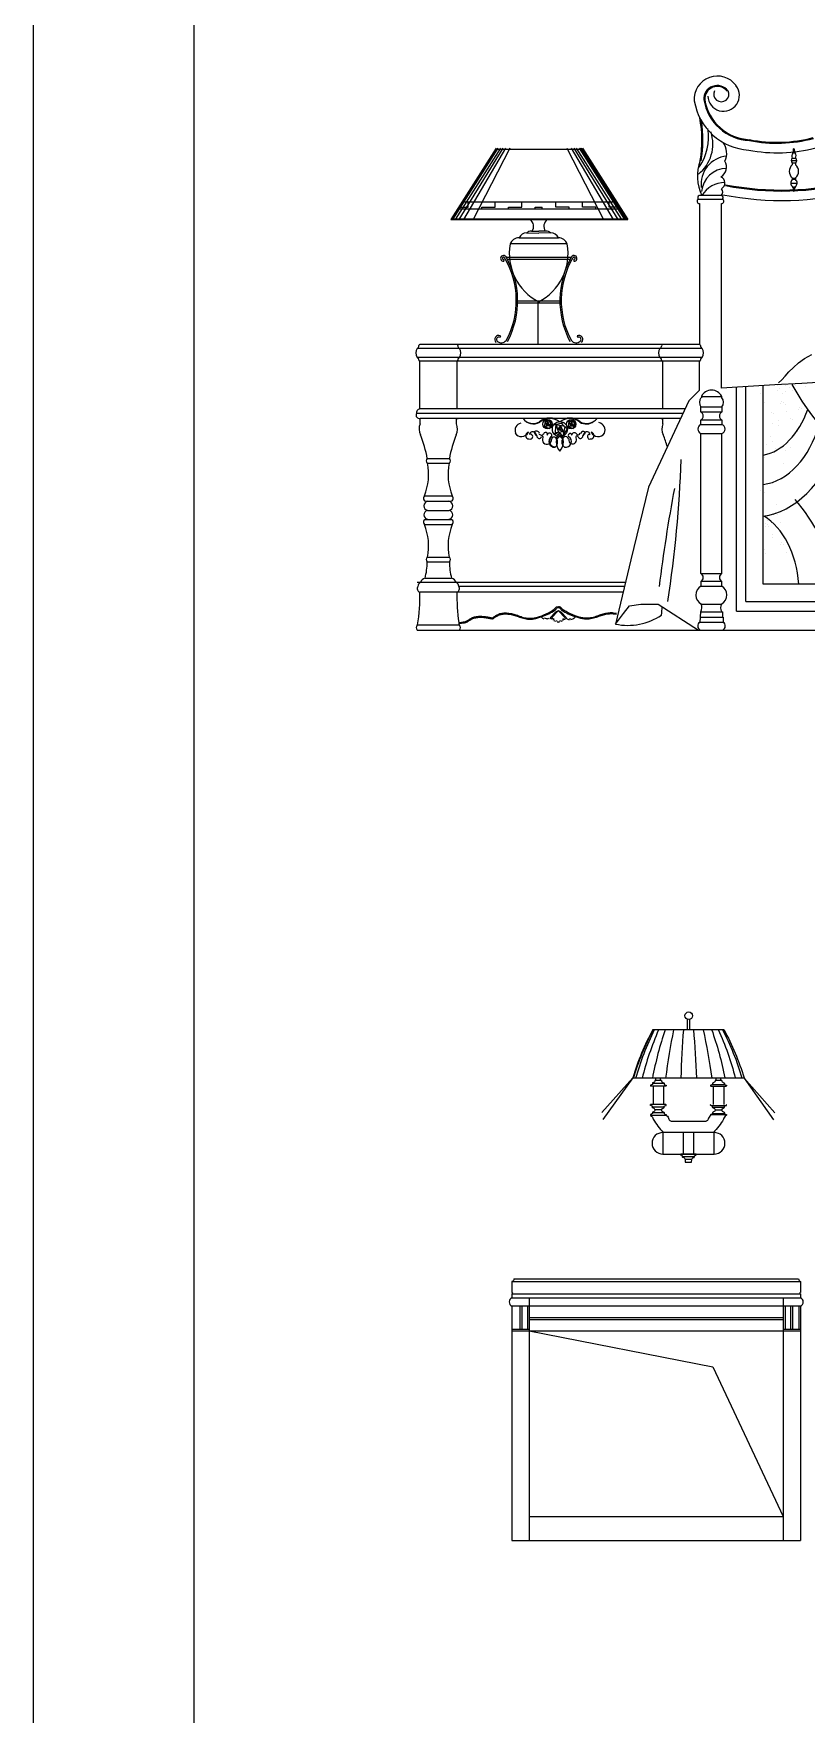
# Model space of a CAD drawing. Header units: inches. Extents: x 18.5 to 61, y 8.5 to 33.3.
# Drawn here: x 18.505 to 20.13, y 21.366 to 24.9 of the extents above; entities that cross this region are included whole.
import ezdxf

# ---------------------------------------------------------------- set-up
doc = ezdxf.new("R2010")
doc.units = ezdxf.units.IN
doc.header["$MEASUREMENT"] = 0
for name, color, linetype in [('02', 2, 'Continuous'), ('1', 1, 'Continuous'), ('4', 4, 'Continuous'), ('kadrbm', 4, 'Continuous')]:
    doc.layers.add(name, color=color, linetype=linetype)

# ---------------------------------------------------------------- blocks, each defined once
blk = doc.blocks.new('kadrbm')
at = {"layer": 'kadrbm', "color": 4}
blk.add_lwpolyline([(0, 0), (0, 24.7972), (21, 24.7972), (21, 0), (0, 0)], close=True, dxfattribs=at)
blk.add_lwpolyline([(20.6631, 0.3257), (20.6631, 24.4603), (0.3369, 24.4603), (0.3369, 0.3257), (20.6631, 0.3257)], dxfattribs=at)

msp = doc.modelspace()

# ---------------------------------------------------------------- linework, layer by layer
at = {"layer": '02'}
for p, q in [((19.4776, 24.6591), (19.3822, 24.5093)), ((19.4811, 24.6591), (19.3857, 24.5093)), ((19.4865, 24.6591), (19.3911, 24.5093)), ((19.4912, 24.6591), (19.3987, 24.5093)), ((19.4971, 24.6591), (19.4088, 24.5093)), ((19.5059, 24.6591), (19.4291, 24.5093)), ((19.4767, 24.6576), (19.6585, 24.6576)), ((19.6259, 24.6591), (19.7027, 24.5093)), ((19.6347, 24.6591), (19.723, 24.5093)), ((19.6406, 24.6591), (19.7332, 24.5093)), ((19.6453, 24.6591), (19.7408, 24.5093)), ((19.6515, 24.6591), (19.747, 24.5093)), ((19.6542, 24.6591), (19.7496, 24.5093)), ((19.656, 24.6591), (19.7517, 24.5089)), ((19.6585, 24.6591), (19.7539, 24.5093)), ((20.0973, 24.6336), (20.1094, 24.6336)), ((20.0998, 24.6582), (20.0998, 24.6582)), ((20.0998, 24.6387), (20.1069, 24.6387)), ((20.1106, 24.6321), (20.1106, 24.6321)), ((20.0961, 24.5983), (20.0961, 24.5983)), ((20.0998, 24.6284), (20.1069, 24.6284)), ((20.0998, 24.6284), (20.0998, 24.6246)), ((20.0998, 24.5967), (20.0998, 24.5932)), ((20.0998, 24.5963), (20.1069, 24.5963)), ((20.1069, 24.6284), (20.1069, 24.6246)), ((20.1069, 24.5967), (20.1069, 24.5932)), ((20.0967, 24.5858), (20.11, 24.5858)), ((20.0998, 24.5944), (20.1069, 24.5944)), ((19.3965, 24.5318), (19.7396, 24.5318)), ((19.3987, 24.5353), (19.4187, 24.5353)), ((19.406, 24.5468), (19.7301, 24.5468)), ((19.4187, 24.5353), (19.4187, 24.5468)), ((19.4468, 24.5353), (19.4749, 24.5353)), ((19.4468, 24.5318), (19.4468, 24.5353)), ((19.4749, 24.5353), (19.4749, 24.5468)), ((19.503, 24.5353), (19.531, 24.5353)), ((19.503, 24.5318), (19.503, 24.5353)), ((19.531, 24.5353), (19.531, 24.5468)), ((19.5591, 24.5353), (19.5743, 24.5353)), ((19.5591, 24.5318), (19.5591, 24.5353)), ((19.5743, 24.5318), (19.5743, 24.5353)), ((19.6024, 24.5353), (19.6024, 24.5468)), ((19.6305, 24.5353), (19.6024, 24.5353)), ((19.6305, 24.5318), (19.6305, 24.5353)), ((19.6586, 24.5353), (19.6586, 24.5468)), ((19.6866, 24.5353), (19.6586, 24.5353)), ((19.6866, 24.5318), (19.6866, 24.5353)), ((19.7147, 24.5353), (19.7147, 24.5468)), ((19.7374, 24.5353), (19.7147, 24.5353)), ((19.9023, 24.5524), (19.9533, 24.5524)), ((19.9511, 24.5597), (19.9045, 24.5597)), ((19.9045, 24.543), (19.9045, 24.2463)), ((19.951, 24.1545), (19.951, 24.543)), ((19.3822, 24.5093), (19.7539, 24.5093)), ((19.3866, 24.5108), (19.753, 24.5108)), ((19.5069, 24.4587), (19.6265, 24.4587)), ((19.5254, 24.4712), (19.608, 24.4712)), ((19.5414, 24.4811), (19.5667, 24.4809)), ((19.5519, 24.4848), (19.5667, 24.4847)), ((19.5816, 24.4848), (19.5667, 24.4847)), ((19.5921, 24.4811), (19.5667, 24.4809)), ((19.493, 24.4253), (19.4934, 24.4216)), ((19.6348, 24.4295), (19.4989, 24.4295)), ((19.5009, 24.4258), (19.6328, 24.4258)), ((19.6407, 24.4253), (19.6403, 24.4216)), ((19.6112, 24.3377), (19.5225, 24.3377)), ((19.5225, 24.334), (19.6112, 24.334)), ((19.5649, 24.3373), (19.5649, 24.2463)), ((19.9047, 24.2463), (19.317, 24.2463)), ((19.4862, 24.265), (19.4846, 24.2615)), ((19.6476, 24.265), (19.6491, 24.2615)), ((19.9103, 24.2383), (19.3114, 24.2383)), ((19.9103, 24.2193), (19.3114, 24.2193)), ((19.905, 24.2113), (19.3167, 24.2113)), ((19.3167, 24.1113), (19.3167, 24.2113)), ((19.3946, 24.2113), (19.3946, 24.1113)), ((19.8271, 24.2113), (19.8271, 24.1113)), ((19.905, 24.1506), (19.905, 24.2113)), ((20.1022, 24.1985), (20.113, 24.208)), ((20.113, 24.208), (20.1257, 24.2171)), ((20.1257, 24.2171), (20.1407, 24.2253)), ((20.071, 24.1663), (20.0778, 24.1725)), ((20.0778, 24.1725), (20.085, 24.1803)), ((20.085, 24.1803), (20.093, 24.1891)), ((20.093, 24.1891), (20.1022, 24.1985)), ((19.905, 24.1506), (19.8824, 24.1281)), ((19.9087, 24.1376), (19.9087, 24.1347)), ((19.9087, 24.1376), (19.9517, 24.1376)), ((19.9517, 24.1347), (19.9517, 24.1376)), ((19.9823, 23.6862), (19.9823, 24.1563)), ((20.0023, 23.7062), (20.0023, 24.1575)), ((20.0334, 24.1429), (20.0334, 24.1429)), ((20.039, 23.743), (20.039, 24.1595)), ((20.0679, 24.1613), (20.0679, 24.1613)), ((20.0697, 24.1489), (20.0697, 24.1489)), ((20.0722, 24.1549), (20.0722, 24.1549)), ((20.0789, 24.1434), (20.0789, 24.1434)), ((20.0851, 24.1486), (20.0851, 24.1486)), ((20.0855, 24.1612), (20.0855, 24.1612)), ((20.0939, 24.1568), (20.0939, 24.1568)), ((20.1011, 24.1505), (20.1011, 24.1505)), ((20.1076, 24.1606), (20.1076, 24.1606)), ((20.1279, 24.1574), (20.1279, 24.1574)), ((19.8699, 24.1013), (19.3097, 24.1013)), ((19.8746, 24.1113), (19.3167, 24.1113)), ((19.8824, 24.1281), (19.7977, 23.9468)), ((19.9075, 24.1048), (19.9519, 24.1048)), ((19.9077, 24.1156), (19.9517, 24.1156)), ((19.9078, 24.1047), (19.9078, 24.1156)), ((19.9517, 24.1156), (19.9517, 24.1047)), ((20.041, 24.1252), (20.041, 24.1252)), ((20.0568, 24.1047), (20.0568, 24.1047)), ((20.0612, 24.1018), (20.0612, 24.1018)), ((20.0742, 24.1227), (20.0742, 24.1227)), ((20.0769, 24.1271), (20.0769, 24.1271)), ((20.0807, 24.1239), (20.0807, 24.1239)), ((20.0848, 24.12), (20.0848, 24.12)), ((20.0882, 24.1062), (20.0882, 24.1062)), ((20.1128, 24.11), (20.1128, 24.11)), ((20.1156, 24.1144), (20.1156, 24.1144)), ((20.1176, 24.1307), (20.1176, 24.1307)), ((20.1193, 24.1112), (20.1193, 24.1112)), ((20.1237, 24.1296), (20.1237, 24.1296)), ((19.8652, 24.0913), (19.3173, 24.0913)), ((19.3173, 24.0797), (19.3173, 24.0913)), ((19.3939, 24.0797), (19.3939, 24.0913)), ((19.591, 24.0875), (19.577, 24.0844)), ((19.58, 24.0851), (19.5785, 24.0723)), ((19.5903, 24.0757), (19.5788, 24.0745)), ((19.5788, 24.0745), (19.5891, 24.0702)), ((19.5803, 24.0852), (19.5835, 24.075)), ((19.5918, 24.0828), (19.5803, 24.0852)), ((19.586, 24.084), (19.5824, 24.0786)), ((19.5903, 24.0757), (19.5827, 24.0791)), ((19.588, 24.0802), (19.5842, 24.0813)), ((19.5842, 24.0813), (19.5857, 24.0777)), ((19.5857, 24.0777), (19.588, 24.0802)), ((19.5903, 24.0757), (19.586, 24.084)), ((19.5951, 24.0796), (19.5877, 24.0868)), ((19.5918, 24.0828), (19.5891, 24.0702)), ((19.5891, 24.0702), (19.5953, 24.0799)), ((19.6202, 24.0818), (19.5977, 24.0768)), ((19.6027, 24.0779), (19.6003, 24.0575)), ((19.6031, 24.078), (19.6082, 24.0617)), ((19.6214, 24.0742), (19.6031, 24.078)), ((19.6123, 24.0761), (19.6064, 24.0675)), ((19.619, 24.0628), (19.6069, 24.0683)), ((19.6153, 24.0701), (19.6093, 24.0718)), ((19.6093, 24.0718), (19.6118, 24.0661)), ((19.6118, 24.0661), (19.6153, 24.0701)), ((19.619, 24.0628), (19.6123, 24.0761)), ((19.6268, 24.069), (19.6149, 24.0806)), ((19.6214, 24.0742), (19.6172, 24.0541)), ((19.6172, 24.0541), (19.6271, 24.0695)), ((19.6408, 24.0871), (19.6268, 24.084)), ((19.6298, 24.0847), (19.6283, 24.0719)), ((19.6401, 24.0752), (19.6286, 24.0741)), ((19.6286, 24.0741), (19.6389, 24.0698)), ((19.6301, 24.0847), (19.6333, 24.0746)), ((19.6416, 24.0824), (19.6301, 24.0847)), ((19.6358, 24.0835), (19.6322, 24.0782)), ((19.6401, 24.0752), (19.6325, 24.0787)), ((19.6378, 24.0798), (19.634, 24.0809)), ((19.634, 24.0809), (19.6355, 24.0773)), ((19.6355, 24.0773), (19.6378, 24.0798)), ((19.6401, 24.0752), (19.6358, 24.0835)), ((19.6449, 24.0791), (19.6375, 24.0864)), ((19.6416, 24.0824), (19.6389, 24.0698)), ((19.6389, 24.0698), (19.6451, 24.0794)), ((19.8277, 24.0797), (19.8277, 24.0913)), ((19.9077, 24.0784), (19.9517, 24.0784)), ((19.9078, 24.0886), (19.9517, 24.0886)), ((19.9078, 24.0784), (19.9078, 24.0886)), ((19.9517, 24.0886), (19.9517, 24.0784)), ((20.0389, 24.0847), (20.0389, 24.0847)), ((20.0591, 24.0815), (20.0591, 24.0815)), ((20.0703, 24.0862), (20.0703, 24.0862)), ((20.0719, 24.0758), (20.0719, 24.0758)), ((20.0955, 24.092), (20.0955, 24.092)), ((20.0998, 24.0892), (20.0998, 24.0892)), ((20.1269, 24.0935), (20.1269, 24.0935)), ((19.619, 24.0628), (19.6007, 24.061)), ((19.6007, 24.061), (19.6172, 24.0541)), ((19.604, 24.047), (19.611, 24.0536)), ((19.611, 24.055), (19.6174, 24.0491)), ((19.611, 24.0536), (19.6181, 24.047)), ((19.9077, 24.0593), (19.9517, 24.0593)), ((19.9078, 23.7651), (19.9078, 24.0593)), ((19.9517, 23.7651), (19.9517, 24.0593)), ((20.0462, 24.0373), (20.0462, 24.0373)), ((20.055, 24.0538), (20.055, 24.0538)), ((20.0574, 24.0419), (20.0574, 24.0419)), ((20.1106, 24.0631), (20.1106, 24.0631)), ((19.3325, 24.007), (19.3788, 24.007)), ((19.3325, 23.9972), (19.3787, 23.9972)), ((20.0421, 24.0095), (20.0421, 24.0095)), ((20.0646, 24.0278), (20.0646, 24.0278)), ((20.0808, 23.9969), (20.0808, 23.9969)), ((20.0849, 24.0246), (20.0849, 24.0246)), ((20.0961, 24.0293), (20.0961, 24.0293)), ((19.3262, 23.9284), (19.385, 23.9284)), ((19.7977, 23.9468), (19.7605, 23.7937)), ((20.034, 23.9399), (20.034, 23.9399)), ((20.0424, 23.9355), (20.0424, 23.9355)), ((19.329, 23.9169), (19.3823, 23.9169)), ((19.333, 23.8979), (19.3782, 23.8979)), ((20.0613, 23.8887), (20.0613, 23.8887)), ((20.064, 23.8931), (20.064, 23.8931)), ((20.066, 23.9094), (20.066, 23.9094)), ((20.0678, 23.8899), (20.0678, 23.8899)), ((19.3262, 23.8682), (19.385, 23.8682)), ((19.3281, 23.8789), (19.3831, 23.8789)), ((20.0439, 23.8707), (20.0439, 23.8707)), ((20.0441, 23.8634), (20.0441, 23.8634)), ((20.0469, 23.8767), (20.0469, 23.8767)), ((20.0483, 23.8678), (20.0483, 23.8678)), ((20.0488, 23.8841), (20.0488, 23.8841)), ((20.0506, 23.8646), (20.0506, 23.8646)), ((20.0552, 23.8722), (20.0552, 23.8722)), ((20.0754, 23.8722), (20.0754, 23.8722)), ((20.0582, 23.8469), (20.0582, 23.8469)), ((20.059, 23.8418), (20.059, 23.8418)), ((20.0742, 23.8255), (20.0742, 23.8255)), ((20.0769, 23.8299), (20.0769, 23.8299)), ((20.0789, 23.8462), (20.0789, 23.8462)), ((20.0807, 23.8267), (20.0807, 23.8267)), ((19.3325, 23.7994), (19.3787, 23.7994)), ((19.3325, 23.7896), (19.3788, 23.7896)), ((19.7605, 23.7937), (19.7284, 23.6588)), ((20.0418, 23.8165), (20.0418, 23.8165)), ((20.0445, 23.808), (20.0445, 23.808)), ((20.0882, 23.809), (20.0882, 23.809)), ((19.3277, 23.7551), (19.3836, 23.7551)), ((19.9075, 23.7652), (19.9519, 23.7652)), ((19.9078, 23.749), (19.9517, 23.749)), ((19.9078, 23.749), (19.9078, 23.7388)), ((19.9517, 23.776), (19.9517, 23.776)), ((19.9517, 23.7388), (19.9517, 23.749)), ((19.7492, 23.7463), (19.311, 23.7463)), ((19.3165, 23.7263), (19.7444, 23.7263)), ((19.7471, 23.7377), (19.3986, 23.7377)), ((19.9077, 23.7388), (19.9517, 23.7388)), ((21.663, 23.7428), (20.039, 23.743)), ((19.4749, 23.6757), (19.4763, 23.6766)), ((19.4763, 23.6766), (19.4779, 23.6776)), ((19.4779, 23.6776), (19.4795, 23.6785)), ((19.4789, 23.6758), (19.4805, 23.6767)), ((19.4795, 23.6785), (19.4814, 23.6793)), ((19.4805, 23.6767), (19.4822, 23.6775)), ((19.4814, 23.6793), (19.4833, 23.6801)), ((19.4822, 23.6775), (19.484, 23.6782)), ((19.4833, 23.6801), (19.4853, 23.6808)), ((19.484, 23.6782), (19.4859, 23.6788)), ((19.4853, 23.6808), (19.4875, 23.6813)), ((19.4859, 23.6788), (19.4879, 23.6793)), ((19.4875, 23.6813), (19.4897, 23.6817)), ((19.4879, 23.6793), (19.49, 23.6797)), ((19.4897, 23.6817), (19.492, 23.682)), ((19.49, 23.6797), (19.4922, 23.68)), ((19.492, 23.682), (19.4944, 23.6822)), ((19.4922, 23.68), (19.4945, 23.6802)), ((19.4944, 23.6822), (19.4968, 23.6822)), ((19.4945, 23.6802), (19.4968, 23.6802)), ((19.4968, 23.6822), (19.4992, 23.6822)), ((19.4968, 23.6802), (19.4991, 23.6802)), ((19.4991, 23.6802), (19.5015, 23.68)), ((19.4992, 23.6822), (19.5017, 23.682)), ((19.5015, 23.68), (19.5039, 23.6798)), ((19.5017, 23.682), (19.5042, 23.6818)), ((19.5039, 23.6798), (19.5064, 23.6794)), ((19.5042, 23.6818), (19.5067, 23.6814)), ((19.5064, 23.6794), (19.5088, 23.6789)), ((19.5067, 23.6814), (19.5092, 23.6809)), ((19.5088, 23.6789), (19.5113, 23.6784)), ((19.5092, 23.6809), (19.5117, 23.6803)), ((19.5113, 23.6784), (19.5137, 23.6778)), ((19.5117, 23.6803), (19.5143, 23.6797)), ((19.5137, 23.6778), (19.5162, 23.677)), ((19.5143, 23.6797), (19.5168, 23.679)), ((19.5162, 23.677), (19.5187, 23.6763)), ((19.5168, 23.679), (19.5193, 23.6782)), ((19.5193, 23.6782), (19.5219, 23.6773)), ((19.5219, 23.6773), (19.5244, 23.6764)), ((19.5731, 23.6765), (19.5777, 23.6783)), ((19.5777, 23.6783), (19.5824, 23.6804)), ((19.5824, 23.6804), (19.5872, 23.6827)), ((19.5872, 23.6827), (19.5919, 23.6852)), ((19.5911, 23.6722), (19.602, 23.6836)), ((19.5919, 23.6852), (19.5965, 23.688)), ((19.5934, 23.6717), (19.6075, 23.6864)), ((19.5965, 23.688), (19.5993, 23.6899)), ((19.6075, 23.6864), (19.602, 23.6836)), ((19.614, 23.6836), (19.6085, 23.6864)), ((19.6226, 23.6717), (19.6085, 23.6864)), ((19.6249, 23.6722), (19.614, 23.6836)), ((19.6197, 23.688), (19.6169, 23.6898)), ((19.6242, 23.6852), (19.6197, 23.688)), ((19.6289, 23.6827), (19.6242, 23.6852)), ((19.6337, 23.6804), (19.6289, 23.6827)), ((19.6385, 23.6783), (19.6337, 23.6804)), ((19.6431, 23.6765), (19.6385, 23.6783)), ((19.6943, 23.6773), (19.6917, 23.6764)), ((19.6968, 23.6782), (19.6943, 23.6773)), ((19.6994, 23.679), (19.6968, 23.6782)), ((19.6999, 23.677), (19.6974, 23.6763)), ((19.7019, 23.6797), (19.6994, 23.679)), ((19.7024, 23.6778), (19.6999, 23.677)), ((19.7044, 23.6803), (19.7019, 23.6797)), ((19.7049, 23.6784), (19.7024, 23.6778)), ((19.707, 23.6809), (19.7044, 23.6803)), ((19.7074, 23.6789), (19.7049, 23.6784)), ((19.7095, 23.6814), (19.707, 23.6809)), ((19.7098, 23.6794), (19.7074, 23.6789)), ((19.712, 23.6818), (19.7095, 23.6814)), ((19.7122, 23.6798), (19.7098, 23.6794)), ((19.7145, 23.682), (19.712, 23.6818)), ((19.7146, 23.68), (19.7122, 23.6798)), ((19.7169, 23.6822), (19.7145, 23.682)), ((19.717, 23.6802), (19.7146, 23.68)), ((19.7194, 23.6822), (19.7169, 23.6822)), ((19.7194, 23.6802), (19.717, 23.6802)), ((19.7218, 23.6822), (19.7194, 23.6822)), ((19.7217, 23.6802), (19.7194, 23.6802)), ((19.724, 23.68), (19.7217, 23.6802)), ((19.7242, 23.682), (19.7218, 23.6822)), ((19.7304, 23.6792), (19.724, 23.68)), ((19.7305, 23.6812), (19.7242, 23.682)), ((19.7284, 23.6588), (19.7453, 23.6809)), ((19.7453, 23.6809), (19.7574, 23.697)), ((19.7574, 23.697), (19.7816, 23.701)), ((19.7816, 23.701), (19.8179, 23.701)), ((19.8179, 23.701), (19.9029, 23.6462)), ((19.9068, 23.6846), (19.9055, 23.6628)), ((19.9068, 23.6844), (19.9533, 23.6844)), ((19.9078, 23.7006), (19.9517, 23.7006)), ((19.9517, 23.7014), (19.9517, 23.7014)), ((19.9533, 23.6846), (19.9533, 23.6737)), ((19.9823, 23.6862), (21.7197, 23.6862)), ((20.0023, 23.7062), (21.6997, 23.7062)), ((19.311, 23.6463), (22.391, 23.6463)), ((19.3117, 23.657), (19.3995, 23.657)), ((19.3985, 23.6622), (19.3996, 23.6623)), ((19.3989, 23.6602), (19.3998, 23.6603)), ((19.3996, 23.6623), (19.4041, 23.6627)), ((19.3998, 23.6603), (19.4043, 23.6607)), ((19.4041, 23.6627), (19.4076, 23.6632)), ((19.4043, 23.6607), (19.408, 23.6612)), ((19.4076, 23.6632), (19.4104, 23.6637)), ((19.408, 23.6612), (19.4109, 23.6617)), ((19.4104, 23.6637), (19.4126, 23.6643)), ((19.4109, 23.6617), (19.4132, 23.6624)), ((19.4126, 23.6643), (19.4143, 23.6649)), ((19.4132, 23.6624), (19.4151, 23.6631)), ((19.4143, 23.6649), (19.4158, 23.6656)), ((19.4151, 23.6631), (19.4167, 23.6638)), ((19.4158, 23.6656), (19.4171, 23.6664)), ((19.4167, 23.6638), (19.4181, 23.6646)), ((19.4171, 23.6664), (19.4184, 23.6672)), ((19.4181, 23.6646), (19.4195, 23.6655)), ((19.4184, 23.6672), (19.4197, 23.6681)), ((19.4195, 23.6655), (19.4208, 23.6664)), ((19.4197, 23.6681), (19.4212, 23.669)), ((19.4208, 23.6664), (19.4222, 23.6673)), ((19.4212, 23.669), (19.4227, 23.6699)), ((19.4222, 23.6673), (19.4237, 23.6682)), ((19.4227, 23.6699), (19.4243, 23.6708)), ((19.4237, 23.6682), (19.4252, 23.6691)), ((19.4243, 23.6708), (19.4259, 23.6717)), ((19.4252, 23.6691), (19.4268, 23.6699)), ((19.4259, 23.6717), (19.4277, 23.6725)), ((19.4268, 23.6699), (19.4285, 23.6706)), ((19.4277, 23.6725), (19.4297, 23.6732)), ((19.4285, 23.6706), (19.4303, 23.6713)), ((19.4297, 23.6732), (19.4317, 23.6738)), ((19.4303, 23.6713), (19.4322, 23.6719)), ((19.4317, 23.6738), (19.4339, 23.6743)), ((19.4322, 23.6719), (19.4343, 23.6723)), ((19.4339, 23.6743), (19.4362, 23.6747)), ((19.4343, 23.6723), (19.4365, 23.6727)), ((19.4362, 23.6747), (19.4386, 23.675)), ((19.4365, 23.6727), (19.4388, 23.673)), ((19.4386, 23.675), (19.441, 23.6752)), ((19.4388, 23.673), (19.4411, 23.6732)), ((19.441, 23.6752), (19.4435, 23.6752)), ((19.4411, 23.6732), (19.4435, 23.6732)), ((19.4435, 23.6752), (19.4461, 23.6752)), ((19.4435, 23.6732), (19.446, 23.6732)), ((19.446, 23.6732), (19.4485, 23.6731)), ((19.4461, 23.6752), (19.4487, 23.6751)), ((19.4485, 23.6731), (19.4511, 23.6729)), ((19.4487, 23.6751), (19.4513, 23.6749)), ((19.4511, 23.6729), (19.4536, 23.6726)), ((19.4513, 23.6749), (19.4538, 23.6746)), ((19.4536, 23.6726), (19.456, 23.6723)), ((19.4538, 23.6746), (19.4563, 23.6743)), ((19.456, 23.6723), (19.4584, 23.6719)), ((19.4563, 23.6743), (19.4587, 23.6739)), ((19.4584, 23.6719), (19.4606, 23.6715)), ((19.4587, 23.6739), (19.4609, 23.6735)), ((19.4606, 23.6715), (19.4626, 23.6712)), ((19.4609, 23.6735), (19.4629, 23.6731)), ((19.4626, 23.6712), (19.4643, 23.6708)), ((19.4629, 23.6731), (19.4647, 23.6728)), ((19.4643, 23.6708), (19.4658, 23.6705)), ((19.4647, 23.6728), (19.4662, 23.6725)), ((19.4658, 23.6705), (19.467, 23.6703)), ((19.4662, 23.6725), (19.4674, 23.6722)), ((19.467, 23.6703), (19.468, 23.6701)), ((19.4674, 23.6722), (19.4683, 23.6721)), ((19.468, 23.6701), (19.4689, 23.67)), ((19.4683, 23.6721), (19.469, 23.672)), ((19.4689, 23.67), (19.4699, 23.67)), ((19.469, 23.672), (19.4696, 23.672)), ((19.4696, 23.672), (19.4701, 23.6722)), ((19.4699, 23.67), (19.4708, 23.6703)), ((19.4701, 23.6722), (19.4706, 23.6724)), ((19.4706, 23.6724), (19.4711, 23.6728)), ((19.4708, 23.6703), (19.4716, 23.6707)), ((19.4711, 23.6728), (19.4718, 23.6733)), ((19.4716, 23.6707), (19.4723, 23.6712)), ((19.4718, 23.6733), (19.4727, 23.674)), ((19.4723, 23.6712), (19.473, 23.6718)), ((19.4727, 23.674), (19.4737, 23.6748)), ((19.473, 23.6718), (19.4739, 23.6724)), ((19.4737, 23.6748), (19.4749, 23.6757)), ((19.4739, 23.6724), (19.4749, 23.6732)), ((19.4749, 23.6732), (19.4761, 23.674)), ((19.4761, 23.674), (19.4774, 23.6749)), ((19.4774, 23.6749), (19.4789, 23.6758)), ((19.5187, 23.6763), (19.5212, 23.6754)), ((19.5212, 23.6754), (19.5238, 23.6745)), ((19.5238, 23.6745), (19.5263, 23.6736)), ((19.5244, 23.6764), (19.527, 23.6755)), ((19.5263, 23.6736), (19.5289, 23.6727)), ((19.527, 23.6755), (19.5296, 23.6746)), ((19.5289, 23.6727), (19.5316, 23.6718)), ((19.5296, 23.6746), (19.5322, 23.6737)), ((19.5316, 23.6718), (19.5344, 23.671)), ((19.5322, 23.6737), (19.5349, 23.6729)), ((19.5344, 23.671), (19.5373, 23.6703)), ((19.5349, 23.6729), (19.5377, 23.6722)), ((19.5373, 23.6703), (19.5403, 23.6697)), ((19.5377, 23.6722), (19.5406, 23.6717)), ((19.5403, 23.6697), (19.5434, 23.6693)), ((19.5406, 23.6717), (19.5435, 23.6713)), ((19.5434, 23.6693), (19.5466, 23.6691)), ((19.5435, 23.6713), (19.5466, 23.6711)), ((19.5466, 23.6711), (19.5499, 23.6712)), ((19.5466, 23.6691), (19.55, 23.6692)), ((19.5499, 23.6712), (19.5533, 23.6714)), ((19.55, 23.6692), (19.5535, 23.6694)), ((19.5533, 23.6714), (19.5569, 23.6719)), ((19.5535, 23.6694), (19.5572, 23.67)), ((19.5569, 23.6719), (19.5606, 23.6727)), ((19.5572, 23.67), (19.561, 23.6707)), ((19.5606, 23.6727), (19.5645, 23.6737)), ((19.561, 23.6707), (19.5651, 23.6718)), ((19.5645, 23.6737), (19.5687, 23.675)), ((19.5651, 23.6718), (19.5693, 23.6731)), ((19.5687, 23.675), (19.5731, 23.6765)), ((19.5693, 23.6731), (19.5738, 23.6746)), ((19.5738, 23.6746), (19.5742, 23.6748)), ((19.6424, 23.6746), (19.642, 23.6748)), ((19.6468, 23.6731), (19.6424, 23.6746)), ((19.6475, 23.675), (19.6431, 23.6765)), ((19.6511, 23.6718), (19.6468, 23.6731)), ((19.6516, 23.6737), (19.6475, 23.675)), ((19.6551, 23.6707), (19.6511, 23.6718)), ((19.6556, 23.6727), (19.6516, 23.6737)), ((19.659, 23.67), (19.6551, 23.6707)), ((19.6593, 23.6719), (19.6556, 23.6727)), ((19.6627, 23.6694), (19.659, 23.67)), ((19.6629, 23.6714), (19.6593, 23.6719)), ((19.6662, 23.6692), (19.6627, 23.6694)), ((19.6663, 23.6712), (19.6629, 23.6714)), ((19.6696, 23.6691), (19.6662, 23.6692)), ((19.6695, 23.6711), (19.6663, 23.6712)), ((19.6726, 23.6713), (19.6695, 23.6711)), ((19.6728, 23.6693), (19.6696, 23.6691)), ((19.6756, 23.6717), (19.6726, 23.6713)), ((19.6759, 23.6697), (19.6728, 23.6693)), ((19.6785, 23.6722), (19.6756, 23.6717)), ((19.6789, 23.6703), (19.6759, 23.6697)), ((19.6813, 23.6729), (19.6785, 23.6722)), ((19.6818, 23.671), (19.6789, 23.6703)), ((19.684, 23.6737), (19.6813, 23.6729)), ((19.6845, 23.6718), (19.6818, 23.671)), ((19.6866, 23.6746), (19.684, 23.6737)), ((19.6872, 23.6727), (19.6845, 23.6718)), ((19.6892, 23.6755), (19.6866, 23.6746)), ((19.6899, 23.6736), (19.6872, 23.6727)), ((19.6917, 23.6764), (19.6892, 23.6755)), ((19.6924, 23.6745), (19.6899, 23.6736)), ((19.6949, 23.6754), (19.6924, 23.6745)), ((19.6974, 23.6763), (19.6949, 23.6754)), ((19.7284, 23.6588), (19.7287, 23.6588)), ((19.9055, 23.6737), (19.9546, 23.6737)), ((19.9055, 23.6628), (19.9546, 23.6628)), ((19.9546, 23.6737), (19.9546, 23.6628)), ((19.5103, 22.2249), (19.5103, 21.7322)), ((19.527, 22.2251), (19.527, 22.1767)), ((19.5315, 22.2251), (19.5315, 22.1767)), ((19.5429, 22.2251), (19.5429, 22.1767)), ((19.5467, 22.2006), (20.0809, 22.2006)), ((19.5467, 22.197), (20.0809, 22.197)), ((20.0848, 22.2251), (20.0848, 22.1767)), ((20.0961, 22.2251), (20.0961, 22.1767)), ((20.1007, 22.2251), (20.1007, 22.1767)), ((20.1136, 22.2251), (20.1136, 22.1767)), ((20.1173, 22.2249), (20.1173, 21.7322)), ((19.5103, 22.1767), (19.5467, 22.1767)), ((20.0809, 22.1767), (20.1173, 22.1767)), ((19.5101, 21.7322), (20.1173, 21.7322))]:
    msp.add_line(p, q, dxfattribs=at)
for points in [[(19.8068, 22.8055, 0.049558), (19.7656, 22.7034, -5.372126)], [(20.1131, 22.2822, 0.363103), (20.1173, 22.2767), (20.1173, 22.2538, 1.160616), (20.1173, 22.2507), (20.1173, 22.2422)]]:
    msp.add_lwpolyline(points, format="xyb", dxfattribs=at)
at = {"layer": '02', "extrusion": (0.281728, 0.001553, 0.959493), "elevation": 5.6366}
msp.add_lwpolyline([(22.6959, -19.1218, 0.049558), (22.5941, -19.08, -5.372126)], format="xyb", dxfattribs=at)
at = {"layer": '02', "extrusion": (0.540633, 0.00298, 0.841254), "elevation": 10.8166}
msp.add_lwpolyline([(22.6959, -16.7562, 0.049558), (22.5941, -16.7144, -5.372126)], format="xyb", dxfattribs=at)
at = {"layer": '02', "extrusion": (0.755738, 0.004166, 0.654861), "elevation": 15.1202}
msp.add_lwpolyline([(22.6959, -13.0271, 0.049558), (22.5941, -12.9852, -5.372126)], format="xyb", dxfattribs=at)
at = {"layer": '02', "extrusion": (0.909618, 0.005015, 0.415415), "elevation": 18.1989}
msp.add_lwpolyline([(22.6959, -8.2365, 0.049558), (22.5941, -8.1947, -5.372126)], format="xyb", dxfattribs=at)
at = {"layer": '02', "extrusion": (0.989806, 0.005457, 0.142315), "elevation": 19.8033}
msp.add_lwpolyline([(22.6959, -2.7726, 0.049558), (22.5941, -2.7308, -5.372126)], format="xyb", dxfattribs=at)
at = {"layer": '02', "extrusion": (0.989806, 0.005457, -0.142315), "elevation": 19.8033}
msp.add_lwpolyline([(22.6959, 2.922, 0.049558), (22.5941, 2.9638, -5.372126)], format="xyb", dxfattribs=at)
at = {"layer": '02', "extrusion": (0.909618, 0.005015, -0.415415), "elevation": 18.1989}
msp.add_lwpolyline([(22.6959, 8.3858, 0.049558), (22.5941, 8.4277, -5.372126)], format="xyb", dxfattribs=at)
at = {"layer": '02', "extrusion": (0.755738, 0.004166, -0.654861), "elevation": 15.1202}
msp.add_lwpolyline([(22.6959, 13.1764, 0.049558), (22.5941, 13.2183, -5.372126)], format="xyb", dxfattribs=at)
at = {"layer": '02', "extrusion": (0.540633, 0.00298, -0.841254), "elevation": 10.8166}
msp.add_lwpolyline([(22.6959, 16.9056, 0.049558), (22.5941, 16.9474, -5.372126)], format="xyb", dxfattribs=at)
at = {"layer": '02', "extrusion": (0.281728, 0.001553, -0.959493), "elevation": 5.6366}
msp.add_lwpolyline([(22.6959, 19.2712, 0.049558), (22.5941, 19.313, -5.372126)], format="xyb", dxfattribs=at)
at = {"layer": '02'}
msp.add_lwpolyline([(19.5467, 22.1728), (19.9328, 22.0972), (20.0809, 21.7822)], dxfattribs=at)
for centre, radius in [((19.5854, 24.0794), 0.00986), ((19.6113, 24.0687), 0.0158), ((19.6352, 24.0789), 0.00986)]:
    msp.add_circle(centre, radius, dxfattribs=at)
for centre, radius, start, end in [((19.9422, 24.7626), 0.0485, 35.6997, 184.3594), ((19.9422, 24.7626), 0.0285, 37.7744, 182.8663), ((19.9422, 24.7626), 0.0265, 38.191, 182.6183), ((19.9554, 24.7703), 0.0333, 182.4093, 38.2365), ((19.9507, 24.7729), 0.0158, 153.0472, 26.9528), ((20.0155, 24.7782), 0.1231, 189.0191, 266.6509), ((20.0155, 24.7782), 0.1031, 189.5115, 266.9315), ((20.0155, 24.7782), 0.1011, 189.5782, 266.9642), ((19.66, 24.6753), 0.25, 350.3032, 11.0916), ((19.6567, 24.6762), 0.2554, 350.2036, 9.1396), ((19.8526, 24.6678), 0.0803, 308.3955, 18.7251), ((19.8127, 24.6821), 0.1111, 325.5388, 9.5578), ((19.9243, 24.6485), 0.0378, 334.0051, 37.2971), ((20.0674, 24.9684), 0.2986, 258.8999, 284.9557), ((20.0674, 24.9685), 0.2967, 258.8701, 284.9648), ((19.9915, 24.6006), 0.0912, 159.0343, 206.6025), ((19.968, 24.5834), 0.0599, 96.15, 186.5909), ((19.939, 24.6196), 0.0229, 298.2455, 32.6575), ((20.0679, 24.9675), 0.3178, 259.181, 284.8706), ((20.104, 24.6336), 0.00669, 129.0652, 230.9348), ((20.1085, 24.643), 0.00973, 142.984, 206.0443), ((20.0845, 24.6567), 0.018, 334.337, 2.9211), ((20.1033, 24.6432), 0.00621, 65.4734, 114.5266), ((20.1033, 24.6574), 0.000826, 10.8039, 169.1961), ((20.1194, 24.6562), 0.0154, 174.655, 208.3317), ((20.097, 24.6429), 0.0108, 337.2963, 33.6755), ((20.1027, 24.6336), 0.00669, 309.0652, 50.9348), ((19.9625, 24.5633), 0.0536, 90.8972, 174.8799), ((19.9441, 24.5865), 0.0141, 299.2424, 66.2158), ((20.1126, 24.6107), 0.019, 132.6721, 227.3279), ((20.0943, 24.6107), 0.0188, 311.9897, 48.0103), ((19.9579, 24.5317), 0.0555, 89.7044, 149.646), ((19.9432, 24.5673), 0.0104, 313.2665, 41.5437), ((20.0777, 25.1944), 0.645, 258.9515, 284.2937), ((20.0776, 25.1882), 0.6189, 258.9706, 284.1996), ((20.0776, 25.1875), 0.6162, 258.9775, 284.192), ((20.1063, 24.5861), 0.00965, 132.4619, 231.1818), ((20.0925, 24.5719), 0.0102, 348.6237, 40.5205), ((20.1033, 24.5838), 0.00612, 239.9891, 300.0109), ((20.1033, 24.57), 0.000826, 190.8039, 349.1961), ((20.1142, 24.5719), 0.0102, 139.4795, 191.3763), ((20.1004, 24.5861), 0.00965, 308.8182, 47.5381), ((19.9045, 24.5479), 0.00489, 116.4058, 269.8315), ((19.9052, 24.5555), 0.00432, 100.1163, 227.4477), ((19.9503, 24.5555), 0.00432, 312.5523, 79.8837), ((19.951, 24.5479), 0.00489, 270.1685, 63.5942), ((19.5384, 24.4948), 0.0176, 325.6014, 55.651), ((19.5951, 24.4948), 0.0176, 124.349, 214.3986), ((19.6194, 24.4381), 0.1145, 169.9962, 242.6044), ((19.5257, 24.4507), 0.0204, 90.9754, 159.1082), ((19.5414, 24.4633), 0.0178, 90, 153.8109), ((19.5508, 24.4712), 0.0136, 85.27, 133.6097), ((19.514, 24.4381), 0.1145, 297.3956, 10.0038), ((19.5827, 24.4712), 0.0136, 46.3903, 94.73), ((19.5921, 24.4633), 0.0178, 26.1891, 90), ((19.6077, 24.4507), 0.0204, 20.8918, 89.0246), ((19.4928, 24.4277), 0.00616, 32.0735, 275.454), ((19.4928, 24.4277), 0.00242, 32.0735, 275.454), ((19.3441, 24.3391), 0.1756, 331.461, 30.8136), ((19.3372, 24.3389), 0.1853, 332.3858, 29.8079), ((19.7965, 24.3389), 0.1853, 150.1921, 207.6142), ((19.7896, 24.3391), 0.1756, 149.1864, 208.539), ((19.6409, 24.4277), 0.00616, 264.546, 147.9265), ((19.6409, 24.4277), 0.00242, 264.546, 147.9265), ((19.309, 24.2437), 0.00594, 293.6015, 5.9776), ((19.3175, 24.2437), 0.00268, 100.7984, 164.9842), ((19.3938, 24.2437), 0.00268, 15.0158, 79.2016), ((19.4023, 24.2437), 0.00594, 174.0224, 246.3985), ((19.4827, 24.2572), 0.00849, 66.2695, 227.016), ((19.4827, 24.2572), 0.00475, 66.2695, 227.016), ((19.4882, 24.263), 0.0127, 226.9126, 322.2806), ((19.6455, 24.263), 0.0127, 217.7194, 313.0874), ((19.651, 24.2572), 0.00849, 312.984, 113.7305), ((19.651, 24.2572), 0.00475, 312.984, 113.7305), ((19.8194, 24.2437), 0.00594, 293.6015, 5.9776), ((19.8279, 24.2437), 0.00268, 100.7984, 164.9842), ((19.9042, 24.2437), 0.00268, 15.0158, 79.2016), ((19.9127, 24.2437), 0.00594, 174.0224, 246.3985), ((19.3253, 24.2288), 0.0169, 145.6843, 214.3157), ((19.3076, 24.2132), 0.00713, 4.0724, 58.2419), ((19.3176, 24.214), 0.00284, 182.7618, 252.4722), ((19.3937, 24.214), 0.00284, 287.5278, 357.2382), ((19.4036, 24.2132), 0.00713, 121.7581, 175.9276), ((19.386, 24.2288), 0.0169, 325.6843, 34.3157), ((19.8357, 24.2288), 0.0169, 145.6843, 214.3157), ((19.818, 24.2132), 0.00713, 4.0724, 58.2419), ((19.828, 24.214), 0.00284, 182.7618, 252.4722), ((19.9041, 24.214), 0.00284, 287.5278, 357.2382), ((19.914, 24.2132), 0.00713, 121.7581, 175.9276), ((19.8964, 24.2288), 0.0169, 325.6843, 34.3157), ((20.834, 11.0949), 13.0895, 85.9826, 93.86786), ((19.9302, 24.1267), 0.0241, 26.9048, 153.1131), ((19.3157, 24.098), 0.00686, 150.9844, 283.5611), ((19.3182, 24.1028), 0.0086, 99.939, 190.2048), ((19.9203, 24.1251), 0.0157, 142.5334, 217.4666), ((19.9032, 24.0962), 0.00958, 298.4959, 63.2217), ((19.9562, 24.0962), 0.00958, 116.7783, 241.5041), ((19.9399, 24.1251), 0.0152, 320.817, 39.183), ((19.3435, 24.0692), 0.0282, 158.2318, 206.0757), ((19.3678, 24.0692), 0.0282, 333.9243, 21.7682), ((19.3955, 24.098), 0.00686, 256.4389, 283.5611), ((19.5322, 24.0663), 0.0153, 102.3075, 202.2541), ((19.5555, 24.1056), 0.026, 213.2929, 300.9124), ((19.5547, 24.109), 0.0283, 237.3129, 298.7721), ((19.5891, 24.0606), 0.0315, 45.7891, 131.3939), ((19.5899, 24.0583), 0.0327, 49.5965, 130.0617), ((19.633, 24.0606), 0.0315, 48.6061, 134.2109), ((19.6322, 24.0583), 0.0327, 49.9383, 130.4035), ((19.6666, 24.1056), 0.026, 239.0876, 308.3442), ((19.6674, 24.109), 0.0283, 241.2279, 321.2761), ((19.6899, 24.0663), 0.0164, 337.6543, 77.7398), ((19.8261, 24.098), 0.00686, 256.4389, 283.5611), ((19.8539, 24.0692), 0.0282, 158.2318, 206.0757), ((19.9118, 24.0689), 0.0104, 112.6268, 247.3732), ((19.9484, 24.0689), 0.0101, 288.7349, 71.2651), ((19.0693, 23.9586), 0.2676, 10.4283, 21.5392), ((19.642, 23.9586), 0.2676, 158.4608, 169.5717), ((19.5304, 24.0691), 0.0162, 213.9541, 334.036), ((19.546, 24.0552), 0.0069, 98.1888, 231.686), ((19.5477, 24.0584), 0.0105, 234.8723, 288.7795), ((19.5489, 24.0532), 0.00525, 294.5543, 112.6902), ((19.5541, 24.0565), 0.00682, 61.3828, 175.1686), ((19.5503, 24.0521), 0.0115, 11.2151, 55.421), ((19.5618, 24.058), 0.00675, 17.3352, 133.5095), ((19.5503, 24.0521), 0.0126, 10.7182, 55.6939), ((19.5678, 24.0544), 0.00517, 179.3764, 343.0099), ((19.5724, 24.0614), 0.00547, 197.3352, 327.8119), ((19.5749, 24.052), 0.00129, 308.3083, 157.0944), ((19.584, 24.0462), 0.00952, 150.4027, 7.2659), ((19.5813, 24.0577), 0.00429, 332.9019, 170.2244), ((19.5892, 24.0554), 0.00516, 322.7014, 175.1426), ((19.6007, 24.0433), 0.0127, 130.2023, 272.9318), ((19.6007, 24.0433), 0.0116, 129.5962, 271.2701), ((19.5987, 24.0467), 0.0053, 2.9613, 174.7521), ((19.5928, 24.0417), 0.0139, 307.459, 31.7692), ((19.6325, 24.0421), 0.0291, 138.5084, 222.4366), ((19.5895, 24.0421), 0.0291, 317.5634, 41.4916), ((19.6293, 24.0417), 0.0139, 148.2308, 232.541), ((19.6233, 24.0467), 0.00638, 5.1857, 177.044), ((19.6233, 24.0426), 0.0122, 257.9663, 59.9781), ((19.6329, 24.0554), 0.00408, 4.9715, 218.2969), ((19.6381, 24.0462), 0.00844, 172.6816, 29.6113), ((19.6417, 24.0551), 0.00581, 43.3719, 172.1738), ((19.6471, 24.052), 0.00237, 22.7781, 231.7614), ((19.6497, 24.0614), 0.00439, 210.8114, 342.6648), ((19.6543, 24.0544), 0.00517, 196.9901, 0.6236), ((19.6603, 24.058), 0.00567, 46.4905, 162.6648), ((19.6718, 24.0521), 0.0126, 124.3061, 169.2818), ((19.6718, 24.0521), 0.0115, 124.579, 168.7849), ((19.668, 24.0565), 0.00682, 4.8314, 118.6172), ((19.6732, 24.0532), 0.00417, 67.3225, 245.5124), ((19.6744, 24.0584), 0.0105, 251.2205, 305.1277), ((19.6917, 24.0691), 0.0162, 205.964, 326.0459), ((19.6761, 24.0552), 0.0069, 308.314, 81.8112), ((19.5797, 23.9586), 0.2676, 15.7731, 21.5392), ((19.2195, 23.9729), 0.1157, 337.3691, 12.1433), ((19.3362, 24.0022), 0.00613, 127.3274, 233.7688), ((19.4918, 23.9729), 0.1157, 167.8567, 202.6309), ((19.3751, 24.0022), 0.00613, 306.2312, 52.6726), ((17.393, 24.087), 2.4746, 351.1563, 358.094), ((19.3312, 23.9235), 0.00693, 135.6737, 288.3405), ((19.3801, 23.9235), 0.00693, 251.6595, 44.3263), ((22.8476, 23.3722), 3.0495, 169.1911, 173.1109), ((19.3351, 23.9074), 0.00971, 100.3775, 257.536), ((19.3351, 23.8884), 0.00971, 102.3657, 259.7208), ((19.3761, 23.9074), 0.00971, 282.464, 79.6225), ((19.3762, 23.8884), 0.00971, 280.2792, 77.6343), ((19.3308, 23.8729), 0.00652, 66.395, 225.9885), ((19.2195, 23.8237), 0.1157, 347.8568, 22.631), ((19.4918, 23.8237), 0.1157, 157.369, 192.1432), ((19.3805, 23.8729), 0.00652, 314.0115, 113.605), ((19.1955, 23.7909), 0.1369, 344.8385, 359.4383), ((19.3362, 23.7944), 0.00613, 126.2312, 232.6726), ((19.3751, 23.7944), 0.00613, 307.3274, 53.7688), ((19.5157, 23.7909), 0.1369, 180.5617, 195.1615), ((19.3307, 23.7421), 0.0134, 103.1108, 161.0056), ((19.3791, 23.7394), 0.0163, 25.1788, 74.1409), ((19.9032, 23.7566), 0.00958, 298.4959, 63.2217), ((19.9562, 23.7566), 0.00958, 116.7783, 241.5041), ((19.3186, 23.7333), 0.00735, 143.3767, 253.333), ((19.0494, 23.7099), 0.2676, 348.6082, 3.5152), ((19.3226, 23.7376), 0.00992, 117.3364, 179.2458), ((19.3886, 23.7376), 0.00992, 0.7542, 62.6636), ((19.8019, 23.7183), 0.4073, 178.8693, 187.9694), ((19.3926, 23.7333), 0.00735, 286.667, 36.6233), ((19.9187, 23.7201), 0.0217, 120.1741, 243.3718), ((19.9407, 23.7201), 0.0217, 300.3349, 59.6651), ((19.5412, 23.774), 0.1045, 288.2789, 304.6932), ((19.6343, 23.66), 0.046, 132.2357, 139.6056), ((19.5818, 23.7104), 0.0293, 310.0694, 321.8024), ((19.6083, 23.6803), 0.0146, 72.7974, 109.4779), ((19.6081, 23.6809), 0.0118, 73.9401, 106.0599), ((19.6343, 23.7104), 0.0293, 218.1976, 229.8411), ((19.5819, 23.66), 0.046, 40.3944, 48.1034), ((19.675, 23.774), 0.1045, 235.3068, 251.7211), ((19.7545, 23.7821), 0.126, 258.0707, 304.0149), ((19.4197, 23.7183), 0.4073, 354.2717, 356.8081), ((19.8928, 23.6931), 0.0171, 329.4254, 28.857), ((19.9643, 23.6931), 0.0151, 146.7294, 214.9882), ((19.3168, 23.6513), 0.00767, 131.6108, 220.6454), ((19.6618, 23.7099), 0.2676, 190.3539, 191.3918), ((19.3944, 23.6513), 0.00767, 319.3546, 48.3892), ((19.5872, 23.6867), 0.0197, 219.9146, 227.2804), ((19.5817, 23.6807), 0.0115, 227.2804, 248.9482), ((19.5905, 23.7035), 0.034, 248.9482, 255.9771), ((19.5855, 23.6837), 0.0135, 255.9771, 266.69), ((19.5851, 23.6753), 0.00512, 266.69, 306.8515), ((19.5913, 23.667), 0.00323, 65.5325, 126.8515), ((19.5724, 23.6257), 0.0487, 63.4579, 65.5325), ((19.5606, 23.6019), 0.0772, 61.7888, 63.4579), ((19.5651, 23.6103), 0.0657, 59.208, 61.7888), ((19.5651, 23.6103), 0.0677, 59.208, 61.7888), ((19.6653, 23.7785), 0.1302, 239.208, 241.0416), ((19.6076, 23.6742), 0.00891, 241.0416, 258.7013), ((19.6117, 23.6948), 0.0319, 258.7013, 263.4505), ((19.6044, 23.6948), 0.0319, 276.5495, 281.2987), ((19.6086, 23.6742), 0.00891, 281.2987, 298.9584), ((19.5508, 23.7785), 0.1302, 298.9584, 300.792), ((19.6511, 23.6103), 0.0677, 118.2112, 120.792), ((19.6511, 23.6103), 0.0657, 118.2112, 120.792), ((19.6556, 23.6019), 0.0752, 116.5421, 118.2112), ((19.6437, 23.6257), 0.0487, 114.4675, 116.5421), ((19.6249, 23.667), 0.00323, 53.1485, 114.4675), ((19.6311, 23.6753), 0.00712, 233.1485, 273.31), ((19.6306, 23.6837), 0.0135, 273.31, 284.0229), ((19.6257, 23.7035), 0.036, 284.0229, 291.0518), ((19.6345, 23.6807), 0.0115, 291.0518, 312.7196), ((19.6289, 23.6867), 0.0197, 312.7196, 320.0854), ((19.9102, 23.6549), 0.00923, 121.1121, 247.9723), ((19.9499, 23.6549), 0.00923, 292.0277, 58.8879), ((20.1134, 22.2336), 0.00948, 294.4312, 65.5688)]:
    msp.add_arc(centre, radius, start, end, dxfattribs=at)
for centre, major_axis, start_param, end_param in [((20.4017, 24.5268), (0, -0.5751), 5.398223, 6.661293), ((20.0228, 24.1944), (0, 0.182), 3.272942, 4.229533), ((20.027, 24.158), (0, 0.2064), 3.227058, 4.318474), ((20.018, 24.1833), (0, 0.2995), 3.244645, 4.205018), ((19.9327, 23.5943), (0, -0.414), 1.938265, 2.479658), ((19.9957, 23.7239), (0, 0.1746), 4.821745, 5.895886)]:
    msp.add_ellipse(centre, major_axis=major_axis, ratio=0.68, start_param=start_param, end_param=end_param, dxfattribs=at)
at = {"layer": '1'}
for p, q in [((19.8794, 22.8063), (19.8794, 22.828)), ((19.8847, 22.8063), (19.8847, 22.828)), ((19.8342, 22.6875), (19.8021, 22.6875)), ((19.8306, 22.6928), (19.8057, 22.6928)), ((19.8071, 22.6875), (19.8071, 22.6485)), ((19.8132, 22.699), (19.8132, 22.7047)), ((19.8231, 22.699), (19.8231, 22.7047)), ((19.8292, 22.6875), (19.8292, 22.6485)), ((19.9288, 22.6875), (19.9609, 22.6875)), ((19.9324, 22.6911), (19.9573, 22.6911)), ((19.9338, 22.6875), (19.9338, 22.6485)), ((19.9399, 22.699), (19.9399, 22.7047)), ((19.9498, 22.699), (19.9498, 22.7047)), ((19.9559, 22.6875), (19.9559, 22.6485)), ((19.8342, 22.6485), (19.8021, 22.6485)), ((19.8342, 22.6259), (19.8021, 22.6259)), ((19.8306, 22.6432), (19.8057, 22.6432)), ((19.8306, 22.6312), (19.8057, 22.6312)), ((19.8251, 22.6374), (19.8111, 22.6374)), ((19.929, 22.6466), (19.9598, 22.6466)), ((19.929, 22.6278), (19.9598, 22.6278)), ((19.9324, 22.6432), (19.9573, 22.6432)), ((19.9324, 22.6295), (19.9573, 22.6295)), ((19.9518, 22.637), (19.9379, 22.637)), ((19.8705, 22.5903), (19.8705, 22.5443)), ((19.8925, 22.5903), (19.8925, 22.5443)), ((19.8976, 22.5443), (19.8654, 22.5443)), ((19.894, 22.539), (19.869, 22.539)), ((19.5103, 22.2767), (20.1173, 22.2767)), ((19.5145, 22.2822), (20.1131, 22.2822)), ((19.5101, 22.2422), (20.1176, 22.2422)), ((19.5105, 22.2507), (20.1173, 22.2507)), ((19.5099, 22.2251), (20.1177, 22.2251))]:
    msp.add_line(p, q, dxfattribs=at)
for points in [[(19.7644, 22.7047), (19.6993, 22.6319)], [(19.7644, 22.7047), (19.7019, 22.6175)], [(19.9986, 22.7042), (20.0607, 22.6166)], [(19.9986, 22.7042), (20.0634, 22.631)], [(19.8745, 22.534), (19.8745, 22.5276), (19.8883, 22.5276), (19.8885, 22.5328), (19.8745, 22.5328)]]:
    msp.add_lwpolyline(points, dxfattribs=at)
for points in [[(19.8251, 22.699), (19.8111, 22.699), (19.8111, 22.6978, -0.279316), (19.8063, 22.6943, 0.027023), (19.8057, 22.6928), (19.8057, 22.6911, -0.156842), (19.8023, 22.6894, 0.801876), (19.8021, 22.6875, 0.132008)], [(19.8251, 22.699), (19.8251, 22.6978, 0.279316), (19.83, 22.6943, -0.027023), (19.8306, 22.6928), (19.8306, 22.6911, 0.156842), (19.834, 22.6894, -0.801876), (19.8342, 22.6875, -0.132008)], [(19.9518, 22.699), (19.9379, 22.699), (19.9379, 22.6978, -0.279316), (19.933, 22.6943, 0.027023), (19.9324, 22.6928), (19.9324, 22.6911, -0.156842), (19.929, 22.6894, 0.801876), (19.9288, 22.6875, 0.132008)], [(19.9518, 22.699), (19.9518, 22.6978, 0.279316), (19.9567, 22.6943, -0.027023), (19.9573, 22.6928), (19.9573, 22.6911, 0.156842), (19.9607, 22.6894, -0.801876), (19.9609, 22.6875, -0.132008)], [(19.8111, 22.6382, 0.279316), (19.8063, 22.6417, -0.027023), (19.8057, 22.6432), (19.8057, 22.6449, 0.156842), (19.8023, 22.6466, -0.801876), (19.8021, 22.6485, -0.132008)], [(19.8111, 22.6382), (19.8111, 22.6362, -0.279316), (19.8063, 22.6327, 0.027023), (19.8057, 22.6312), (19.8057, 22.6295, -0.156842), (19.8023, 22.6278, 0.801876), (19.8021, 22.6259, 0.132008)], [(19.8021, 22.6259, -0.224043), (19.8076, 22.6177, 0.054114), (19.8287, 22.5899)], [(19.8251, 22.6382, -0.279316), (19.83, 22.6417, 0.027023), (19.8306, 22.6432), (19.8306, 22.6449, -0.156842), (19.834, 22.6466, 0.801876), (19.8342, 22.6485, 0.132008)], [(19.8251, 22.6382), (19.8251, 22.6362, 0.279316), (19.83, 22.6327, -0.027023), (19.8306, 22.6312), (19.8306, 22.6295, 0.156842), (19.834, 22.6278, -0.801876), (19.8342, 22.6259, -0.132008)], [(19.8352, 22.6259, -0.224043), (19.8406, 22.6177, 0.302734), (19.8454, 22.6137), (19.9185, 22.6137)], [(19.9288, 22.6259, 0.224043), (19.9233, 22.6177, -0.302734), (19.9185, 22.6137)], [(19.9379, 22.6382, 0.279316), (19.933, 22.6417, -0.027023), (19.9324, 22.6432), (19.9324, 22.6449, 0.156842), (19.929, 22.6466, -0.801876), (19.9288, 22.6485, -0.132008)], [(19.9379, 22.6382), (19.9379, 22.6362, -0.279316), (19.933, 22.6327, 0.027023), (19.9324, 22.6312), (19.9324, 22.6295, -0.156842), (19.929, 22.6278, 0.801876), (19.9288, 22.6259, 0.132008)], [(19.9609, 22.6259, 0.224043), (19.9554, 22.6177, -0.054114), (19.9343, 22.5899)], [(19.9518, 22.6382, -0.279316), (19.9567, 22.6417, 0.027023), (19.9573, 22.6432), (19.9573, 22.6449, -0.156842), (19.9607, 22.6466, 0.801876), (19.9609, 22.6485, 0.132008)], [(19.9518, 22.6382), (19.9518, 22.6362, 0.279316), (19.9567, 22.6327, -0.027023), (19.9573, 22.6312), (19.9573, 22.6295, 0.156842), (19.9607, 22.6278, -0.801876), (19.9609, 22.6259, -0.132008)], [(19.8745, 22.534, 0.279316), (19.8696, 22.5375, -0.027023), (19.869, 22.539), (19.869, 22.5407, 0.156842), (19.8656, 22.5424, -0.801876), (19.8654, 22.5443, -0.132008)], [(19.8885, 22.5328), (19.8885, 22.534, -0.279316), (19.8934, 22.5375, 0.027023), (19.894, 22.539), (19.894, 22.5407, -0.156842), (19.8974, 22.5424, 0.801876), (19.8976, 22.5443, 0.132008)]]:
    msp.add_lwpolyline(points, format="xyb", dxfattribs=at)
msp.add_lwpolyline([(19.8278, 22.5899), (19.8278, 22.5446), (19.9356, 22.5446), (19.9356, 22.5899)], close=True, dxfattribs=at)
msp.add_circle((19.8821, 22.8354), 0.00787, dxfattribs=at)
for centre, start, end in [((19.8278, 22.5672), 90, 270), ((19.9356, 22.5672), 270, 90)]:
    msp.add_arc(centre, 0.0227, start, end, dxfattribs=at)
at = {"layer": '4'}
for p, q in [((19.8068, 22.8063), (19.9562, 22.8063)), ((19.7644, 22.7047), (19.9986, 22.7047)), ((19.5467, 22.2422), (19.5467, 21.7322)), ((20.0809, 22.2422), (20.0809, 21.7322)), ((19.5103, 22.1728), (20.1173, 22.1728)), ((19.5467, 21.7822), (20.0809, 21.7822))]:
    msp.add_line(p, q, dxfattribs=at)
at = {"layer": '4', "extrusion": (0, 0, -1)}
for points in [[(-19.8068, 22.8063, -0.049558), (-19.7644, 22.7047, 5.372126)], [(-19.9562, 22.8063, 0.049558), (-19.9986, 22.7047, -5.372126)]]:
    msp.add_lwpolyline(points, format="xyb", dxfattribs=at)
at = {"layer": '4'}
msp.add_lwpolyline([(19.5145, 22.2822, -0.363103), (19.5103, 22.2767), (19.5103, 22.2538, -1.160616), (19.5103, 22.2507), (19.5103, 22.2422)], format="xyb", dxfattribs=at)
msp.add_arc((19.5142, 22.2336), 0.00948, 114.4312, 245.5688, dxfattribs=at)

# ---------------------------------------------------------------- block references
at = {"layer": 'kadrbm'}
msp.add_blockref('kadrbm', (18.5047, 8.4798), dxfattribs=at)

doc.saveas('drawing.dxf')
